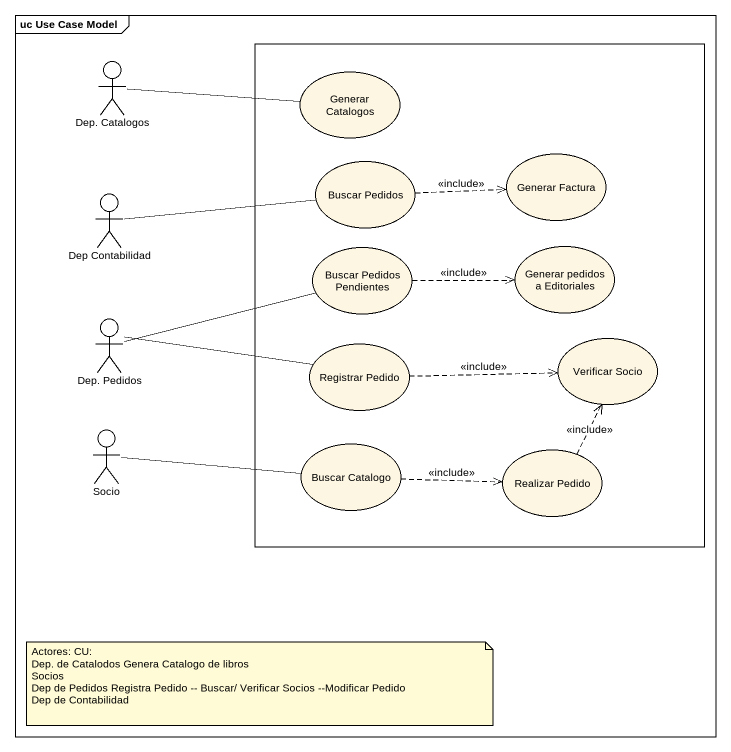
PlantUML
@startuml
mainframe uc Use Case Model
actor "Dep. Catalogos" as Dep_Catalogos
rectangle " " as rectangle1 {
  usecase "Generar Catalogos" as Generar_Catalogos
  usecase "Buscar Pedidos" as Buscar_Pedidos
  usecase "Generar Factura" as Generar_Factura
  usecase "Buscar Pedidos Pendientes" as Buscar_Pedidos_Pendientes
  usecase "Generar pedidos a Editoriales" as Generar_pedidos_a
  usecase "Registrar Pedido" as Registrar_Pedido
  usecase "Verificar Socio" as Verificar_Socio
  usecase "Buscar Catalogo" as Buscar_Catalogo
  usecase "Realizar Pedido" as Realizar_Pedido
}
actor "Dep Contabilidad" as Dep_Contabilidad
actor "Dep. Pedidos" as Dep_Pedidos
actor Socio
Dep_Catalogos -right- Generar_Catalogos
Buscar_Pedidos .right.> Generar_Factura : <<include>>
Dep_Contabilidad -right- Buscar_Pedidos
Buscar_Pedidos_Pendientes .right.> Generar_pedidos_a : <<include>>
Dep_Pedidos -right- Buscar_Pedidos_Pendientes
Dep_Pedidos -right- Registrar_Pedido
Registrar_Pedido .right.> Verificar_Socio : <<include>>
Socio -right- Buscar_Catalogo
Buscar_Catalogo .right.> Realizar_Pedido : <<include>>
Realizar_Pedido .up.> Verificar_Socio : <<include>>
note as N1
  Actores: CU:
  Dep. de Catalodos Genera Catalogo de libros
  Socios
  Dep de Pedidos Registra Pedido ~-- Buscar/ Verificar Socios ~--Modificar Pedido
  Dep de Contabilidad
end note
@enduml
